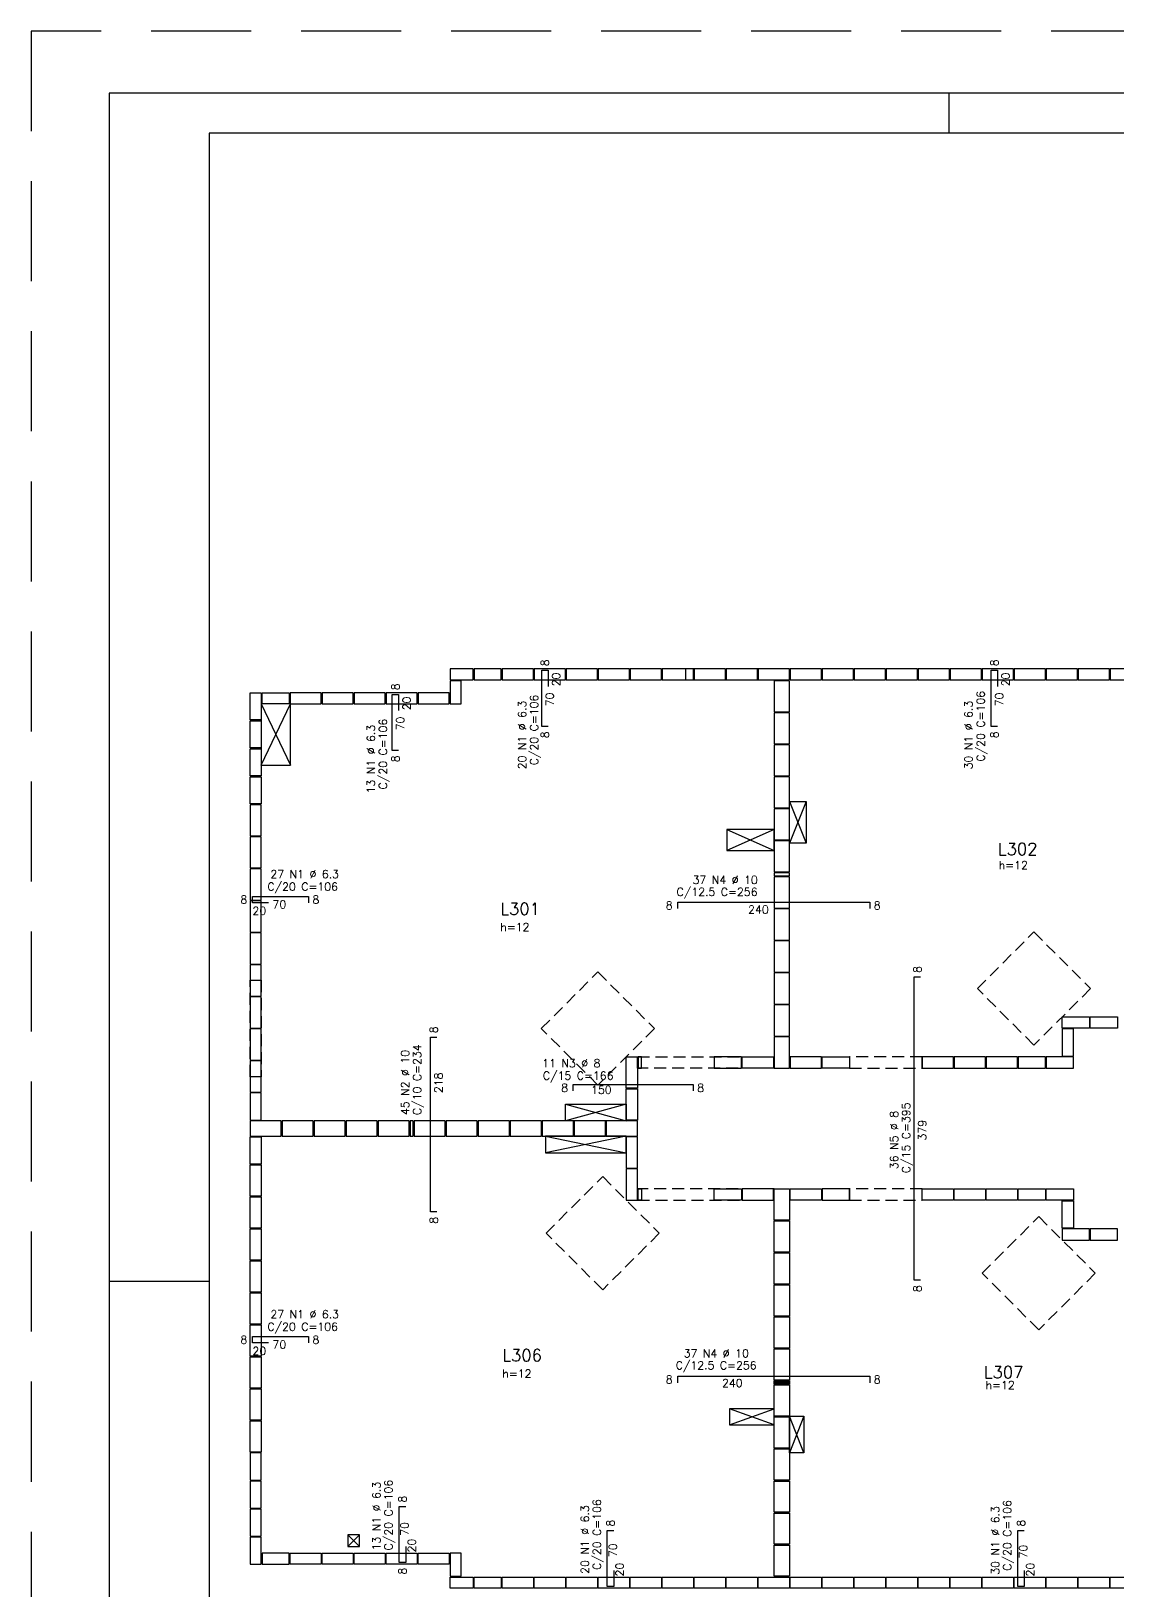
# Model space of a CAD drawing. Extents: x -1.9 to 86, y -1.6 to 60.9.
# Drawn here: x -1.95 to 25.21, y 21.97 to 60.95 of the extents above; entities that cross this region are included whole.
import ezdxf

# ---------------------------------------------------------------- set-up
doc = ezdxf.new("R2010")
doc.units = 0
doc.header["$MEASUREMENT"] = 0
doc.linetypes.add('ESTILO_TQS_0001', pattern=[0.45, 0.3, -0.15])
doc.linetypes.add('HIDDEN', pattern=[0.375, 0.25, -0.125])
doc.layers.get('0').update_dxf_attribs({"linetype": 'CONTINUOUS'})
doc.layers.get('Defpoints').update_dxf_attribs({"linetype": 'CONTINUOUS'})
for name, color, linetype in [('ARQ_FOLHA', 7, 'CONTINUOUS'), ('PENA_01', 1, 'CONTINUOUS'), ('PENA_03', 3, 'CONTINUOUS'), ('PENA_05', 5, 'CONTINUOUS'), ('PENA_25', 210, 'CONTINUOUS')]:
    doc.layers.add(name, color=color, linetype=linetype)
doc.styles.get("Standard").update_dxf_attribs({"font": 'ROMANS.SHX'})

# ---------------------------------------------------------------- blocks, each defined once
blk = doc.blocks.new('FOLHA A1 - 841 X 594')
at = {"layer": 'ARQ_FOLHA', "color": 1}
for p, q in [((-631, 584), (-631, 594)), ((-816, 297), (-841, 297))]:
    blk.add_line(p, q, dxfattribs=at)
for points in [[(-841, 0), (0, 0), (0, 594), (-841, 594)], [(-816, 10), (-10, 10), (-10, 584), (-816, 584)]]:
    blk.add_lwpolyline(points, close=True, dxfattribs=at)
at = {"layer": 'Defpoints', "color": 8, "linetype": 'HIDDEN', "ltscale": 100}
blk.add_lwpolyline([(-860.5, 609.5), (-860.5, -15.5), (19.5, -15.5), (19.5, 609.5)], close=True, dxfattribs=at)
blk = doc.blocks.new('*U24')
blk.add_blockref('FOLHA A1 - 841 X 594', (0, 0))

msp = doc.modelspace()

# ---------------------------------------------------------------- linework, layer by layer
at = {"layer": 'PENA_01', "linetype": 'Continuous'}
for p, q in [((3.802, 44.137), (4.532, 42.607)), ((3.802, 42.607), (4.532, 44.137)), ((17.002, 41.697), (17.422, 40.657)), ((17.422, 41.697), (17.002, 40.657)), ((16.622, 40.997), (15.442, 40.477)), ((15.442, 40.997), (16.622, 40.477)), ((12.922, 34.137), (11.402, 33.717)), ((11.402, 34.137), (12.922, 33.717)), ((12.922, 33.337), (10.902, 32.917)), ((10.902, 33.337), (12.922, 32.917)), ((16.622, 26.117), (15.502, 26.517)), ((15.502, 26.117), (16.622, 26.517)), ((17.362, 26.337), (17.002, 25.417)), ((17.362, 25.417), (17.002, 26.337))]:
    msp.add_line(p, q, dxfattribs=at)
for points in [[(8.522, 44.737), (9.102, 44.737), (9.102, 45.017), (8.522, 45.017), (8.522, 44.737)], [(9.122, 44.737), (9.802, 44.737), (9.802, 45.017), (9.122, 45.017), (9.122, 44.737)], [(9.822, 44.737), (10.602, 44.737), (10.602, 45.017), (9.822, 45.017), (9.822, 44.737)], [(10.622, 44.737), (11.402, 44.737), (11.402, 45.017), (10.622, 45.017), (10.622, 44.737)], [(11.422, 44.737), (12.202, 44.737), (12.202, 45.017), (11.422, 45.017), (11.422, 44.737)], [(12.222, 44.737), (13.002, 44.737), (13.002, 45.017), (12.222, 45.017), (12.222, 44.737)], [(13.022, 44.737), (13.802, 44.737), (13.802, 45.017), (13.022, 45.017), (13.022, 44.737)], [(13.822, 44.737), (14.602, 44.737), (14.602, 45.017), (13.822, 45.017), (13.822, 44.737)], [(14.622, 44.737), (15.402, 44.737), (15.402, 45.017), (14.622, 45.017), (14.622, 44.737)], [(15.422, 44.737), (16.202, 44.737), (16.202, 45.017), (15.422, 45.017), (15.422, 44.737)], [(16.222, 44.737), (17.002, 44.737), (17.002, 45.017), (16.222, 45.017), (16.222, 44.737)], [(17.022, 44.737), (17.802, 44.737), (17.802, 45.017), (17.022, 45.017), (17.022, 44.737)], [(17.822, 44.737), (18.602, 44.737), (18.602, 45.017), (17.822, 45.017), (17.822, 44.737)], [(18.622, 44.737), (19.402, 44.737), (19.402, 45.017), (18.622, 45.017), (18.622, 44.737)], [(19.422, 44.737), (20.202, 44.737), (20.202, 45.017), (19.422, 45.017), (19.422, 44.737)], [(20.222, 44.737), (21.002, 44.737), (21.002, 45.017), (20.222, 45.017), (20.222, 44.737)], [(21.022, 44.737), (21.802, 44.737), (21.802, 45.017), (21.022, 45.017), (21.022, 44.737)], [(21.822, 44.737), (22.602, 44.737), (22.602, 45.017), (21.822, 45.017), (21.822, 44.737)], [(22.622, 44.737), (23.402, 44.737), (23.402, 45.017), (22.622, 45.017), (22.622, 44.737)], [(23.422, 44.737), (24.202, 44.737), (24.202, 45.017), (23.422, 45.017), (23.422, 44.737)], [(24.222, 44.737), (25.002, 44.737), (25.002, 45.017), (24.222, 45.017), (24.222, 44.737)], [(25.022, 44.737), (25.702, 44.737), (25.702, 45.017), (25.022, 45.017), (25.022, 44.737)], [(8.522, 44.717), (8.522, 44.137), (8.802, 44.137), (8.802, 44.717), (8.522, 44.717)], [(16.622, 44.717), (16.622, 43.937), (17.002, 43.937), (17.002, 44.717), (16.622, 44.717)], [(3.802, 44.417), (3.802, 43.737), (3.522, 43.737), (3.522, 44.417), (3.802, 44.417)], [(3.802, 42.607), (4.532, 42.607), (4.532, 44.137), (3.802, 44.137), (3.802, 42.607)], [(4.502, 44.137), (3.822, 44.137), (3.822, 44.417), (4.502, 44.417), (4.502, 44.137)], [(4.522, 44.137), (5.302, 44.137), (5.302, 44.417), (4.522, 44.417), (4.522, 44.137)], [(5.322, 44.137), (6.102, 44.137), (6.102, 44.417), (5.322, 44.417), (5.322, 44.137)], [(6.122, 44.137), (6.902, 44.137), (6.902, 44.417), (6.122, 44.417), (6.122, 44.137)], [(6.922, 44.137), (7.702, 44.137), (7.702, 44.417), (6.922, 44.417), (6.922, 44.137)], [(7.722, 44.137), (8.502, 44.137), (8.502, 44.417), (7.722, 44.417), (7.722, 44.137)], [(3.802, 43.717), (3.802, 43.037), (3.522, 43.037), (3.522, 43.717), (3.802, 43.717)], [(16.622, 43.917), (16.622, 43.137), (17.002, 43.137), (17.002, 43.917), (16.622, 43.917)], [(3.802, 43.017), (3.802, 42.337), (3.522, 42.337), (3.522, 43.017), (3.802, 43.017)], [(16.622, 43.117), (16.622, 42.337), (17.002, 42.337), (17.002, 43.117), (16.622, 43.117)], [(3.802, 42.317), (3.802, 41.637), (3.522, 41.637), (3.522, 42.317), (3.802, 42.317)], [(16.622, 42.317), (16.622, 41.537), (17.002, 41.537), (17.002, 42.317), (16.622, 42.317)], [(3.522, 41.617), (3.522, 40.837), (3.802, 40.837), (3.802, 41.617), (3.522, 41.617)], [(16.622, 41.517), (16.622, 40.737), (17.002, 40.737), (17.002, 41.517), (16.622, 41.517)], [(17.002, 41.697), (17.422, 41.697), (17.422, 40.657), (17.002, 40.657), (17.002, 41.697)], [(15.442, 40.997), (15.442, 40.477), (16.622, 40.477), (16.622, 40.997), (15.442, 40.997)], [(3.522, 40.817), (3.522, 40.037), (3.802, 40.037), (3.802, 40.817), (3.522, 40.817)], [(16.622, 40.717), (16.622, 39.937), (17.002, 39.937), (17.002, 40.717), (16.622, 40.717)], [(3.522, 40.017), (3.522, 39.237), (3.802, 39.237), (3.802, 40.017), (3.522, 40.017)], [(17.002, 39.837), (17.002, 39.917), (16.622, 39.917), (16.622, 39.837), (17.002, 39.837)], [(16.622, 39.817), (16.622, 39.037), (17.002, 39.037), (17.002, 39.817), (16.622, 39.817)], [(3.522, 39.217), (3.522, 38.437), (3.802, 38.437), (3.802, 39.217), (3.522, 39.217)], [(16.622, 39.017), (16.622, 38.237), (17.002, 38.237), (17.002, 39.017), (16.622, 39.017)], [(3.522, 38.417), (3.522, 37.637), (3.802, 37.637), (3.802, 38.417), (3.522, 38.417)], [(16.622, 38.217), (16.622, 37.437), (17.002, 37.437), (17.002, 38.217), (16.622, 38.217)], [(3.522, 37.617), (3.522, 36.837), (3.802, 36.837), (3.802, 37.617), (3.522, 37.617)], [(16.622, 37.417), (16.622, 36.637), (17.002, 36.637), (17.002, 37.417), (16.622, 37.417)], [(3.522, 36.817), (3.522, 36.037), (3.802, 36.037), (3.802, 36.817), (3.522, 36.817)], [(16.622, 36.617), (16.622, 35.837), (17.002, 35.837), (17.002, 36.617), (16.622, 36.617)], [(23.822, 36.317), (24.502, 36.317), (24.502, 36.037), (23.822, 36.037), (23.822, 36.317)], [(24.522, 36.317), (25.202, 36.317), (25.202, 36.037), (24.522, 36.037), (24.522, 36.317)], [(3.522, 36.017), (3.522, 35.237), (3.802, 35.237), (3.802, 36.017), (3.522, 36.017)], [(23.822, 36.017), (23.822, 35.337), (24.102, 35.337), (24.102, 36.017), (23.822, 36.017)], [(16.622, 35.817), (16.622, 35.037), (17.002, 35.037), (17.002, 35.817), (16.622, 35.817)], [(3.522, 35.217), (3.522, 34.437), (3.802, 34.437), (3.802, 35.217), (3.522, 35.217)], [(12.922, 34.537), (12.922, 35.317), (13.202, 35.317), (13.202, 34.537), (12.922, 34.537)], [(13.222, 35.037), (13.302, 35.037), (13.302, 35.317), (13.222, 35.317), (13.222, 35.037)], [(15.802, 35.317), (15.122, 35.317), (15.122, 35.037), (15.802, 35.037), (15.802, 35.317)], [(15.822, 35.317), (16.602, 35.317), (16.602, 35.037), (15.822, 35.037), (15.822, 35.317)], [(17.802, 35.317), (17.022, 35.317), (17.022, 35.037), (17.802, 35.037), (17.802, 35.317)], [(17.822, 35.317), (18.502, 35.317), (18.502, 35.037), (17.822, 35.037), (17.822, 35.317)], [(21.102, 35.317), (20.322, 35.317), (20.322, 35.037), (21.102, 35.037), (21.102, 35.317)], [(21.902, 35.317), (21.122, 35.317), (21.122, 35.037), (21.902, 35.037), (21.902, 35.317)], [(22.702, 35.317), (21.922, 35.317), (21.922, 35.037), (22.702, 35.037), (22.702, 35.317)], [(23.402, 35.317), (22.722, 35.317), (22.722, 35.037), (23.402, 35.037), (23.402, 35.317)], [(24.102, 35.317), (23.422, 35.317), (23.422, 35.037), (24.102, 35.037), (24.102, 35.317)], [(3.522, 34.417), (3.522, 33.737), (3.802, 33.737), (3.802, 34.417), (3.522, 34.417)], [(12.922, 33.737), (12.922, 34.517), (13.202, 34.517), (13.202, 33.737), (12.922, 33.737)], [(11.402, 33.717), (11.402, 34.137), (12.922, 34.137), (12.922, 33.717), (11.402, 33.717)], [(3.522, 33.337), (4.302, 33.337), (4.302, 33.717), (3.522, 33.717), (3.522, 33.337)], [(4.322, 33.337), (5.102, 33.337), (5.102, 33.717), (4.322, 33.717), (4.322, 33.337)], [(5.122, 33.337), (5.902, 33.337), (5.902, 33.717), (5.122, 33.717), (5.122, 33.337)], [(5.922, 33.337), (6.702, 33.337), (6.702, 33.717), (5.922, 33.717), (5.922, 33.337)], [(6.722, 33.337), (7.502, 33.337), (7.502, 33.717), (6.722, 33.717), (6.722, 33.337)], [(7.602, 33.717), (7.522, 33.717), (7.522, 33.337), (7.602, 33.337), (7.602, 33.717)], [(7.622, 33.337), (8.402, 33.337), (8.402, 33.717), (7.622, 33.717), (7.622, 33.337)], [(8.422, 33.337), (9.202, 33.337), (9.202, 33.717), (8.422, 33.717), (8.422, 33.337)], [(9.222, 33.337), (10.002, 33.337), (10.002, 33.717), (9.222, 33.717), (9.222, 33.337)], [(10.022, 33.337), (10.802, 33.337), (10.802, 33.717), (10.022, 33.717), (10.022, 33.337)], [(10.822, 33.337), (11.602, 33.337), (11.602, 33.717), (10.822, 33.717), (10.822, 33.337)], [(11.622, 33.337), (12.402, 33.337), (12.402, 33.717), (11.622, 33.717), (11.622, 33.337)], [(12.422, 33.337), (13.202, 33.337), (13.202, 33.717), (12.422, 33.717), (12.422, 33.337)], [(3.522, 32.638), (3.522, 33.318), (3.802, 33.318), (3.802, 32.638), (3.522, 32.638)], [(10.902, 33.337), (10.902, 32.917), (12.922, 32.917), (12.922, 33.337), (10.902, 33.337)], [(12.922, 33.317), (12.922, 32.537), (13.202, 32.537), (13.202, 33.317), (12.922, 33.317)], [(3.522, 31.837), (3.522, 32.617), (3.802, 32.617), (3.802, 31.837), (3.522, 31.837)], [(12.922, 32.517), (12.922, 31.737), (13.202, 31.737), (13.202, 32.517), (12.922, 32.517)], [(13.222, 32.017), (13.302, 32.017), (13.302, 31.737), (13.222, 31.737), (13.222, 32.017)], [(15.802, 31.737), (15.122, 31.737), (15.122, 32.017), (15.802, 32.017), (15.802, 31.737)], [(15.822, 31.737), (16.602, 31.737), (16.602, 32.017), (15.822, 32.017), (15.822, 31.737)], [(16.622, 31.237), (16.622, 32.017), (17.002, 32.017), (17.002, 31.237), (16.622, 31.237)], [(17.802, 31.737), (17.022, 31.737), (17.022, 32.017), (17.802, 32.017), (17.802, 31.737)], [(17.822, 31.737), (18.502, 31.737), (18.502, 32.017), (17.822, 32.017), (17.822, 31.737)], [(21.102, 31.737), (20.322, 31.737), (20.322, 32.017), (21.102, 32.017), (21.102, 31.737)], [(21.902, 31.737), (21.122, 31.737), (21.122, 32.017), (21.902, 32.017), (21.902, 31.737)], [(22.702, 31.737), (21.922, 31.737), (21.922, 32.017), (22.702, 32.017), (22.702, 31.737)], [(23.402, 31.737), (22.722, 31.737), (22.722, 32.017), (23.402, 32.017), (23.402, 31.737)], [(24.102, 31.737), (23.422, 31.737), (23.422, 32.017), (24.102, 32.017), (24.102, 31.737)], [(3.522, 31.037), (3.522, 31.817), (3.802, 31.817), (3.802, 31.037), (3.522, 31.037)], [(23.822, 31.037), (23.822, 31.717), (24.102, 31.717), (24.102, 31.037), (23.822, 31.037)], [(16.622, 30.437), (16.622, 31.217), (17.002, 31.217), (17.002, 30.437), (16.622, 30.437)], [(3.522, 30.237), (3.522, 31.017), (3.802, 31.017), (3.802, 30.237), (3.522, 30.237)], [(23.822, 30.737), (24.502, 30.737), (24.502, 31.017), (23.822, 31.017), (23.822, 30.737)], [(24.522, 30.737), (25.202, 30.737), (25.202, 31.017), (24.522, 31.017), (24.522, 30.737)], [(16.622, 29.637), (16.622, 30.417), (17.002, 30.417), (17.002, 29.637), (16.622, 29.637)], [(3.522, 29.437), (3.522, 30.217), (3.802, 30.217), (3.802, 29.437), (3.522, 29.437)], [(3.522, 28.637), (3.522, 29.417), (3.802, 29.417), (3.802, 28.637), (3.522, 28.637)], [(16.622, 28.837), (16.622, 29.617), (17.002, 29.617), (17.002, 28.837), (16.622, 28.837)], [(3.522, 27.837), (3.522, 28.617), (3.802, 28.617), (3.802, 27.837), (3.522, 27.837)], [(16.622, 28.037), (16.622, 28.817), (17.002, 28.817), (17.002, 28.037), (16.622, 28.037)], [(3.522, 27.037), (3.522, 27.817), (3.802, 27.817), (3.802, 27.037), (3.522, 27.037)], [(16.622, 27.237), (16.622, 28.017), (17.002, 28.017), (17.002, 27.237), (16.622, 27.237)], [(3.522, 26.237), (3.522, 27.017), (3.802, 27.017), (3.802, 26.237), (3.522, 26.237)], [(17.002, 27.217), (17.002, 27.137), (16.622, 27.137), (16.622, 27.217), (17.002, 27.217)], [(16.622, 26.337), (16.622, 27.117), (17.002, 27.117), (17.002, 26.337), (16.622, 26.337)], [(15.502, 26.517), (15.502, 26.117), (16.622, 26.117), (16.622, 26.517), (15.502, 26.517)], [(3.522, 25.437), (3.522, 26.217), (3.802, 26.217), (3.802, 25.437), (3.522, 25.437)], [(16.622, 25.537), (16.622, 26.317), (17.002, 26.317), (17.002, 25.537), (16.622, 25.537)], [(17.002, 26.337), (17.362, 26.337), (17.362, 25.417), (17.002, 25.417), (17.002, 26.337)], [(3.802, 24.737), (3.802, 25.417), (3.522, 25.417), (3.522, 24.737), (3.802, 24.737)], [(16.622, 24.737), (16.622, 25.517), (17.002, 25.517), (17.002, 24.737), (16.622, 24.737)], [(3.802, 24.037), (3.802, 24.717), (3.522, 24.717), (3.522, 24.037), (3.802, 24.037)], [(16.622, 23.937), (16.622, 24.717), (17.002, 24.717), (17.002, 23.937), (16.622, 23.937)], [(3.802, 23.337), (3.802, 24.017), (3.522, 24.017), (3.522, 23.337), (3.802, 23.337)], [(16.622, 23.137), (16.622, 23.917), (17.002, 23.917), (17.002, 23.137), (16.622, 23.137)], [(3.802, 22.637), (3.802, 23.317), (3.522, 23.317), (3.522, 22.637), (3.802, 22.637)], [(6.258, 23.374), (5.965, 23.077)], [(5.965, 23.374), (6.258, 23.077)], [(5.965, 23.374), (5.965, 23.077), (6.258, 23.077), (6.258, 23.374), (5.965, 23.374)], [(16.622, 22.337), (16.622, 23.117), (17.002, 23.117), (17.002, 22.337), (16.622, 22.337)], [(4.502, 22.917), (3.822, 22.917), (3.822, 22.637), (4.502, 22.637), (4.502, 22.917)], [(4.522, 22.917), (5.302, 22.917), (5.302, 22.637), (4.522, 22.637), (4.522, 22.917)], [(5.322, 22.917), (6.102, 22.917), (6.102, 22.637), (5.322, 22.637), (5.322, 22.917)], [(6.122, 22.917), (6.902, 22.917), (6.902, 22.637), (6.122, 22.637), (6.122, 22.917)], [(6.922, 22.917), (7.702, 22.917), (7.702, 22.637), (6.922, 22.637), (6.922, 22.917)], [(7.722, 22.917), (8.502, 22.917), (8.502, 22.637), (7.722, 22.637), (7.722, 22.917)], [(8.522, 22.917), (8.522, 22.337), (8.802, 22.337), (8.802, 22.917), (8.522, 22.917)], [(8.522, 22.317), (9.102, 22.317), (9.102, 22.037), (8.522, 22.037), (8.522, 22.317)], [(9.122, 22.317), (9.802, 22.317), (9.802, 22.037), (9.122, 22.037), (9.122, 22.317)], [(9.822, 22.317), (10.602, 22.317), (10.602, 22.037), (9.822, 22.037), (9.822, 22.317)], [(10.622, 22.317), (11.402, 22.317), (11.402, 22.037), (10.622, 22.037), (10.622, 22.317)], [(11.422, 22.317), (12.202, 22.317), (12.202, 22.037), (11.422, 22.037), (11.422, 22.317)], [(12.222, 22.317), (13.002, 22.317), (13.002, 22.037), (12.222, 22.037), (12.222, 22.317)], [(13.022, 22.317), (13.802, 22.317), (13.802, 22.037), (13.022, 22.037), (13.022, 22.317)], [(13.822, 22.317), (14.602, 22.317), (14.602, 22.037), (13.822, 22.037), (13.822, 22.317)], [(14.622, 22.317), (15.402, 22.317), (15.402, 22.037), (14.622, 22.037), (14.622, 22.317)], [(15.422, 22.317), (16.202, 22.317), (16.202, 22.037), (15.422, 22.037), (15.422, 22.317)], [(16.222, 22.317), (17.002, 22.317), (17.002, 22.037), (16.222, 22.037), (16.222, 22.317)], [(17.022, 22.317), (17.802, 22.317), (17.802, 22.037), (17.022, 22.037), (17.022, 22.317)], [(17.822, 22.317), (18.602, 22.317), (18.602, 22.037), (17.822, 22.037), (17.822, 22.317)], [(18.622, 22.317), (19.402, 22.317), (19.402, 22.037), (18.622, 22.037), (18.622, 22.317)], [(19.422, 22.317), (20.202, 22.317), (20.202, 22.037), (19.422, 22.037), (19.422, 22.317)], [(20.222, 22.317), (21.002, 22.317), (21.002, 22.037), (20.222, 22.037), (20.222, 22.317)], [(21.022, 22.317), (21.802, 22.317), (21.802, 22.037), (21.022, 22.037), (21.022, 22.317)], [(21.822, 22.317), (22.602, 22.317), (22.602, 22.037), (21.822, 22.037), (21.822, 22.317)], [(22.622, 22.317), (23.402, 22.317), (23.402, 22.037), (22.622, 22.037), (22.622, 22.317)], [(23.422, 22.317), (24.202, 22.317), (24.202, 22.037), (23.422, 22.037), (23.422, 22.317)], [(24.222, 22.317), (25.002, 22.317), (25.002, 22.037), (24.222, 22.037), (24.222, 22.317)], [(25.022, 22.317), (25.702, 22.317), (25.702, 22.037), (25.022, 22.037), (25.022, 22.317)]]:
    msp.add_lwpolyline(points, dxfattribs=at)
at = {"layer": 'PENA_01', "linetype": 'ESTILO_TQS_0001'}
for points in [[(14.402, 45.017), (14.402, 44.737), (16.222, 44.737), (16.222, 45.017), (14.402, 45.017)], [(21.701, 37.024), (23.115, 38.438), (24.529, 37.024), (23.115, 35.61), (21.701, 37.024)], [(10.801, 36.024), (12.215, 37.438), (13.629, 36.024), (12.215, 34.61), (10.801, 36.024)], [(3.522, 34.817), (3.522, 37.237), (3.802, 37.237), (3.802, 34.817), (3.522, 34.817)], [(16.622, 35.037), (13.202, 35.037), (13.202, 35.317), (16.622, 35.317), (16.622, 35.037)], [(18.502, 35.317), (18.502, 35.037), (20.322, 35.037), (20.322, 35.317), (18.502, 35.317)], [(10.921, 30.91), (12.335, 32.324), (13.749, 30.91), (12.335, 29.496), (10.921, 30.91)], [(16.622, 32.017), (13.202, 32.017), (13.202, 31.737), (16.622, 31.737), (16.622, 32.017)], [(18.502, 32.017), (18.502, 31.737), (20.322, 31.737), (20.322, 32.017), (18.502, 32.017)], [(21.821, 29.91), (23.235, 31.324), (24.649, 29.91), (23.235, 28.496), (21.821, 29.91)]]:
    msp.add_lwpolyline(points, dxfattribs=at)
at = {"layer": 'PENA_05', "linetype": 'Continuous'}
for p, q in [((10.811, 43.577), (10.811, 44.977)), ((10.811, 44.977), (10.971, 44.977)), ((10.971, 44.977), (10.971, 44.577)), ((22.047, 43.577), (22.047, 44.977)), ((22.047, 44.977), (22.207, 44.977)), ((22.207, 44.977), (22.207, 44.577)), ((7.075, 42.977), (7.075, 44.377)), ((7.075, 44.377), (7.235, 44.377)), ((7.235, 44.377), (7.235, 43.977)), ((10.971, 43.577), (10.811, 43.577)), ((22.207, 43.577), (22.047, 43.577)), ((7.235, 42.977), (7.075, 42.977)), ((3.582, 39.167), (3.582, 39.327)), ((3.582, 39.327), (4.982, 39.327)), ((3.982, 39.167), (3.582, 39.167)), ((4.982, 39.327), (4.982, 39.167)), ((14.212, 39.022), (14.212, 39.182)), ((14.212, 39.182), (19.012, 39.182)), ((19.012, 39.182), (19.012, 39.022)), ((20.122, 29.737), (20.122, 37.317)), ((20.122, 37.317), (20.282, 37.317)), ((8.033, 31.447), (8.033, 35.807)), ((8.033, 35.807), (8.193, 35.807)), ((11.598, 34.464), (11.598, 34.624)), ((11.598, 34.624), (14.598, 34.624)), ((14.598, 34.624), (14.598, 34.464)), ((8.193, 31.447), (8.033, 31.447)), ((20.282, 29.737), (20.122, 29.737)), ((3.582, 28.167), (3.582, 28.327)), ((3.582, 28.327), (4.982, 28.327)), ((3.982, 28.167), (3.582, 28.167)), ((4.982, 28.327), (4.982, 28.167)), ((14.212, 27.174), (14.212, 27.334)), ((14.212, 27.334), (19.012, 27.334)), ((19.012, 27.334), (19.012, 27.174)), ((7.252, 22.677), (7.252, 24.077)), ((7.252, 24.077), (7.412, 24.077)), ((12.45, 22.077), (12.45, 23.477)), ((12.45, 23.477), (12.61, 23.477)), ((22.712, 22.077), (22.712, 23.477)), ((22.712, 23.477), (22.872, 23.477)), ((7.412, 23.077), (7.412, 22.677)), ((7.412, 22.677), (7.252, 22.677)), ((12.61, 22.477), (12.61, 22.077)), ((22.872, 22.477), (22.872, 22.077)), ((12.61, 22.077), (12.45, 22.077)), ((22.872, 22.077), (22.712, 22.077))]:
    msp.add_line(p, q, dxfattribs=at)
at = {"layer": 'PENA_25', "linetype": 'Continuous'}
msp.add_lwpolyline([(17.002, 27.217), (17.002, 27.137), (16.622, 27.137), (16.622, 27.217), (17.002, 27.217)], dxfattribs=at)
for points in [[(17.002, 27.217), (17.002, 27.137), (16.622, 27.137)], [(17.002, 27.217), (16.622, 27.137), (16.622, 27.217)], [(17.002, 27.217), (16.622, 27.217), (17.002, 27.217)]]:
    msp.add_solid(points, dxfattribs=at)

# ---------------------------------------------------------------- block references
at = {"xscale": 0.09999999999999938, "yscale": 0.09999999999999938, "zscale": 0.09999999999999938}
msp.add_blockref('*U24', (84.1, 0), dxfattribs=at)

# ---------------------------------------------------------------- texts
at = {"layer": 'PENA_03', "linetype": 'Continuous'}
for s, p in [('8', (10.991, 45.077)), ('8', (22.227, 45.077)), ('20', (11.271, 44.577)), ('20', (22.507, 44.577)), ('8', (7.255, 44.477)), ('C/20 C=106', (21.884, 42.696)), ('20', (7.535, 43.977)), ('20 N1 %%c 6.3', (10.42, 42.503)), ('C/20 C=106', (10.72, 42.603)), ('70', (11.111, 44.077)), ('30 N1 %%c 6.3', (21.579, 42.502)), ('70', (22.347, 44.077)), ('C/20 C=106', (6.944, 42.001)), ('70', (7.375, 43.477)), ('13 N1 %%c 6.3', (6.644, 41.901)), ('8', (10.991, 43.277)), ('8', (22.227, 43.277)), ('8', (7.255, 42.677)), ('8', (20.302, 37.417)), ('8', (8.211, 35.909)), ('C/10 C=234', (7.797, 33.862)), ('45 N2 %%c 10', (7.497, 33.862)), ('218', (8.333, 34.411)), ('36 N5 %%c 8', (19.719, 32.51)), ('C/15 C=395', (20.019, 32.41)), ('379', (20.422, 33.227)), ('8', (8.213, 31.147)), ('8', (20.302, 29.437)), ('13 N1 %%c 6.3', (6.78, 22.982)), ('C/20 C=106', (7.08, 22.982)), ('8', (7.432, 24.177)), ('C/20 C=106', (12.292, 22.496)), ('C/20 C=106', (22.547, 22.474)), ('20 N1 %%c 6.3', (11.992, 22.396)), ('30 N1 %%c 6.3', (22.247, 22.374)), ('70', (7.483, 23.348)), ('8', (12.63, 23.577)), ('8', (22.892, 23.577)), ('20', (7.662, 22.931)), ('70', (12.692, 22.816)), ('70', (22.948, 22.782)), ('20', (12.859, 22.331)), ('20', (23.122, 22.331)), ('8', (7.432, 22.377))]:
    msp.add_text(s, height=0.2, rotation=90, dxfattribs=at).set_placement(p)
for s, height, p in [('L302', 0.3, (22.214, 40.361)), ('h=12', 0.2, (22.234, 40.007)), ('27 N1 %%c 6.3', 0.2, (4.03, 39.784)), ('37 N4 %%c 10', 0.2, (14.583, 39.639)), ('C/20 C=106', 0.2, (3.953, 39.471)), ('C/12.5 C=256', 0.2, (14.183, 39.339)), ('8', 0.2, (3.282, 39.147)), ('20', 0.2, (3.582, 38.867)), ('70', 0.2, (4.082, 39.027)), ('8', 0.2, (5.082, 39.147)), ('L301', 0.3, (9.776, 38.868)), ('8', 0.2, (13.912, 39.002)), ('240', 0.2, (15.972, 38.897)), ('8', 0.2, (19.112, 39.002)), ('h=12', 0.2, (9.776, 38.46)), ('11 N3 %%c 8', 0.2, (10.823, 35.057)), ('C/15 C=166', 0.2, (10.84, 34.747)), ('8', 0.2, (11.298, 34.444)), ('150', 0.2, (12.046, 34.393)), ('8', 0.2, (14.698, 34.444)), ('27 N1 %%c 6.3', 0.2, (4.03, 28.784)), ('C/20 C=106', 0.2, (3.953, 28.471)), ('8', 0.2, (3.282, 28.147)), ('20', 0.2, (3.582, 27.867)), ('70', 0.2, (4.082, 28.027)), ('8', 0.2, (5.082, 28.147)), ('L306', 0.3, (9.826, 27.708)), ('C/12.5 C=256', 0.2, (14.16, 27.507)), ('37 N4 %%c 10', 0.2, (14.36, 27.807)), ('h=12', 0.2, (9.826, 27.3)), ('8', 0.2, (13.912, 27.154)), ('8', 0.2, (19.112, 27.154)), ('L307', 0.3, (21.863, 27.286)), ('240', 0.2, (15.319, 27.066)), ('h=12', 0.2, (21.907, 27.012))]:
    msp.add_text(s, height=height, dxfattribs=at).set_placement(p)

doc.saveas('drawing.dxf')
